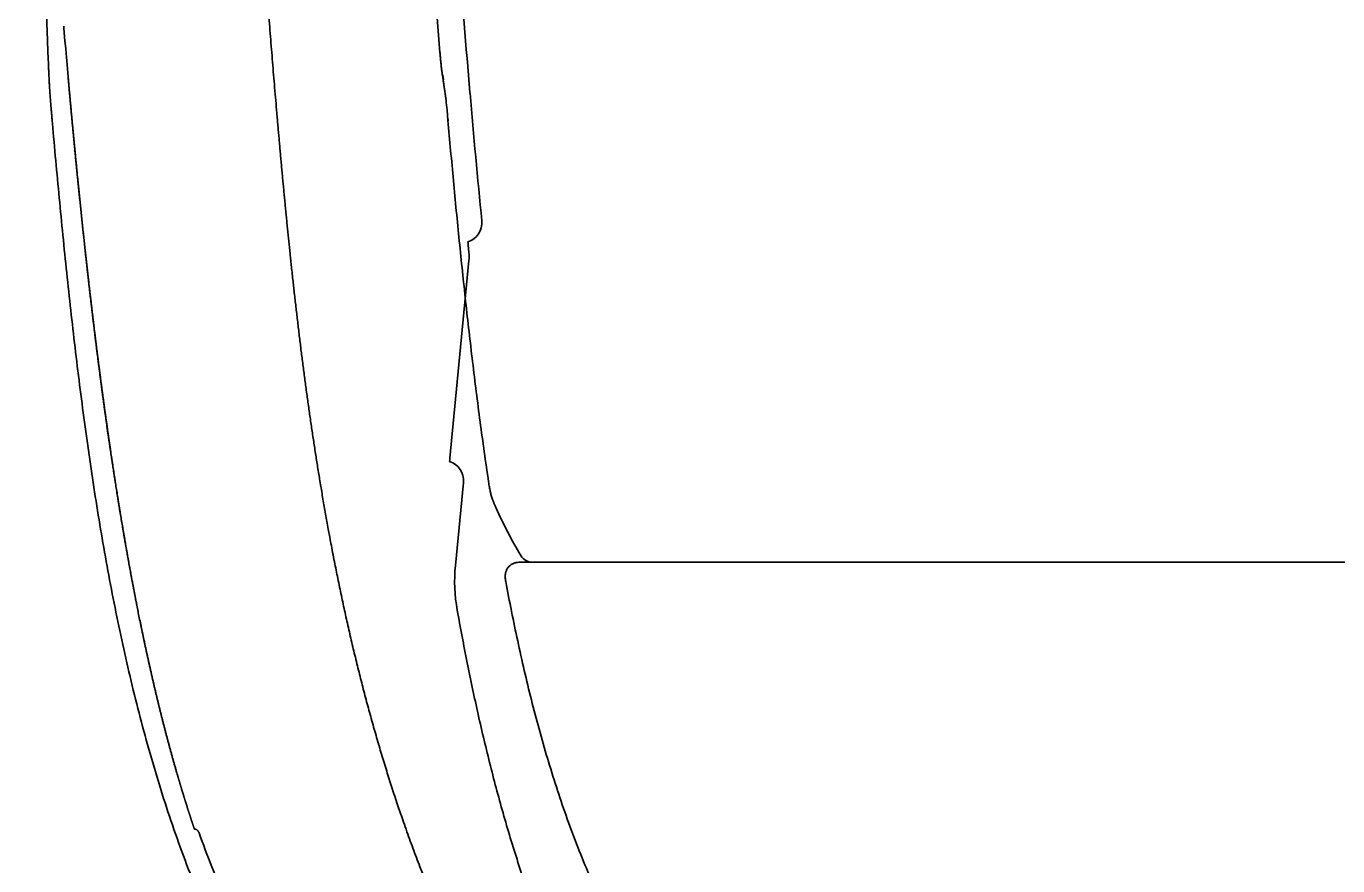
# Model space of a CAD drawing. Header units: millimetres. Extents: x 120 to 10915, y 515 to 8014.
# Drawn here: x 646.2 to 940.4, y 1180.9 to 1369.2 of the extents above; entities that cross this region are included whole.
import ezdxf

# ---------------------------------------------------------------- set-up
doc = ezdxf.new("R2010")
doc.units = ezdxf.units.MM
doc.layers.get('0').update_dxf_attribs({"lineweight": 13})
doc.layers.add('206_Cab_side_and_top_view', color=7, linetype='Continuous', lineweight=13)

# ---------------------------------------------------------------- blocks, each defined once
blk = doc.blocks.new('2485230_1')
at = {"layer": '206_Cab_side_and_top_view', "color": 3, "lineweight": 35}
for p, q in [((745.74, -815.78), (745.73, -815.65)), ((745.33, -849.89), (745.49, -851.55)), ((745.5, -853.33), (741.23, -897.64)), ((742.47, -921.77), (744.25, -903.1))]:
    blk.add_line(p, q, dxfattribs=at)
for centre, radius, start, end in [((3598.47, -570.31), 2863.27, 184.29274, 184.91551), ((2311.78, -738.12), 1662.13, 182.25475, 182.44089), ((2963.84, -625.47), 2226.24, 184.90378, 185.64427), ((743.91, -844.87), 4.5, 287.4768, 5.6686), ((776.85, -846.75), 31.67, 184.3634, 185.6817), ((736.48, -852.46), 9.06, 354.4877, 5.7461), ((771.79, -900.59), 30.71, 174.4893, 175.8887), ((739.77, -902.67), 4.5, 354.5449, 71.899), ((778.9, -925.27), 36.6, 174.506, 190.2209)]:
    blk.add_arc(centre, radius, start, end, dxfattribs=at)
for points, degree, knots in [([(702.41, -820.27), (700.43, -797.38), (698.69, -774.46), (697.12, -751.66), (693.7, -696.97), (690.95, -642.24), (689.52, -610.55), (686.56, -537.38), (684.28, -464.18), (683.17, -422.87), (681.07, -332), (679.65, -241.12), (679.07, -191.7), (678.5, -123.68), (678.24, -55.64), (678.2, -37.1), (678.17, -18.55), (678.17, 0)], 5, [0, 0, 0, 0, 0, 0, 114.894563, 114.894563, 114.894563, 273.984468, 273.984468, 273.984468, 481.040126, 481.040126, 481.040126, 728.454922, 728.454922, 728.454922, 821.195644, 821.195644, 821.195644, 821.195644, 821.195644, 821.195644]), ([(648.09, -754.06), (648.15, -755.03), (648.28, -756.93), (648.47, -759.75), (648.66, -762.48), (648.84, -765.12), (649.01, -767.68), (649.18, -770.16), (649.34, -772.55), (649.49, -774.87), (649.63, -777.1), (649.77, -779.26), (649.89, -781.35), (650.01, -783.36), (650.12, -785.31), (650.22, -787.19), (650.32, -789.02), (650.41, -790.78), (650.49, -792.49), (650.56, -794.15), (650.63, -795.78), (650.7, -797.36), (650.76, -798.92), (650.82, -800.46), (650.88, -801.99), (650.92, -803), (650.94, -803.51)], 3, [0, 0, 0, 0, 2.912066, 5.734955, 8.470089, 11.118858, 13.682694, 16.163061, 18.561584, 20.879943, 23.119963, 25.28376, 27.373482, 29.391865, 31.341406, 33.225725, 35.047846, 36.812447, 38.523508, 40.186738, 41.807877, 43.393267, 44.950497, 46.487636, 48.013013, 49.536366, 49.536366, 49.536366, 49.536366]), ([(652.24, -824.57), (652.2, -824.14), (652.13, -823.33), (652.03, -822.19), (651.94, -821.17), (651.86, -820.26), (651.79, -819.46), (651.73, -818.74), (651.68, -818.1), (651.63, -817.46), (651.58, -816.83), (651.53, -816.19), (651.49, -815.59), (651.45, -815.05), (651.42, -814.52), (651.39, -814.04), (651.37, -813.55), (651.34, -813.06), (651.32, -812.53), (651.29, -811.94), (651.26, -811.29), (651.23, -810.57), (651.19, -809.76), (651.17, -809.2), (651.16, -808.9)], 3, [0, 0, 0, 0, 1.284705, 2.430243, 3.449602, 4.355405, 5.160024, 5.875376, 6.513401, 7.085286, 7.794468, 8.426917, 9.011637, 9.576152, 10.069994, 10.585007, 11.038949, 11.527531, 12.060138, 12.645576, 13.293675, 14.013015, 14.812982, 15.703458, 15.703458, 15.703458, 15.703458]), ([(702.41, -820.27), (703.37, -831.44), (704.39, -842.61), (705.51, -853.77), (708.26, -878.37), (711.88, -902.87), (714.19, -916.22), (720.47, -946.98), (729.36, -977.1), (735.46, -993.95), (747.02, -1019.48), (762.33, -1042.84), (768.38, -1050.93), (782.29, -1066.99), (798.52, -1080.69), (807.62, -1087.12), (822.2, -1095.69), (837.57, -1102.69), (842.89, -1104.92), (848.28, -1107), (853.7, -1108.97)], 5, [0, 0, 0, 0, 0, 0, 56.059572, 56.059572, 56.059572, 123.80147, 123.80147, 123.80147, 212.895172, 212.895172, 212.895172, 263.237066, 263.237066, 263.237066, 318.777392, 318.777392, 318.777392, 347.615818, 347.615818, 347.615818, 347.615818, 347.615818, 347.615818]), ([(696.58, -1020.45), (695.24, -1017.99), (692.64, -1013.01), (689.01, -1005.4), (685.64, -997.67), (682.52, -989.86), (679.64, -981.96), (676.98, -974.01), (674.53, -965.98), (672.27, -957.89), (670.19, -949.73), (668.27, -941.52), (666.51, -933.27), (664.88, -925), (663.39, -916.7), (662, -908.38), (660.72, -900.04), (659.53, -891.68), (658.42, -883.32), (657.38, -874.94), (656.41, -866.56), (655.49, -858.17), (654.61, -849.78), (653.79, -841.38), (653, -832.97), (652.49, -827.37), (652.24, -824.57)], 3, [0, 0, 0, 0, 8.419401, 16.845157, 25.277299, 33.715455, 42.096765, 50.482904, 58.873191, 67.266937, 75.6947, 84.124744, 92.556613, 100.989968, 109.424523, 117.860177, 126.296768, 134.734272, 143.172549, 151.611498, 160.050886, 168.490564, 176.930333, 185.370164, 193.810269, 202.251325, 202.251325, 202.251325, 202.251325]), ([(742.88, -931.77), (743.23, -933.74), (743.96, -937.67), (745.1, -943.55), (746.31, -949.39), (747.57, -955.19), (748.9, -960.95), (750.3, -966.67), (751.78, -972.34), (753.34, -977.96), (754.98, -983.53), (756.71, -989.04), (758.53, -994.47), (760.44, -999.83), (762.44, -1005.11), (764.54, -1010.31), (766.75, -1015.43), (769.05, -1020.46), (771.47, -1025.41), (774.01, -1030.28), (776.67, -1035.06), (779.46, -1039.76), (782.38, -1044.38), (785.43, -1048.9), (788.63, -1053.32), (791.96, -1057.65), (795.45, -1061.87), (799.09, -1065.99), (802.88, -1070), (806.84, -1073.9), (810.98, -1077.7), (815.3, -1081.39), (819.81, -1084.96), (824.5, -1088.41), (829.37, -1091.72), (834.42, -1094.9), (839.65, -1097.93), (843.24, -1099.83), (845.06, -1100.76)], 3, [0, 0, 0, 0, 6.013187, 12.000399, 17.961559, 23.896973, 29.807247, 35.693226, 41.555999, 47.393789, 53.200506, 58.971208, 64.702468, 70.392346, 76.040427, 81.647807, 87.217096, 92.752266, 98.258663, 103.742966, 109.213204, 114.6765, 120.134328, 125.588799, 131.043625, 136.503861, 141.975678, 147.466148, 152.983074, 158.538152, 164.148326, 169.826556, 175.579339, 181.402425, 187.289773, 193.246886, 199.288674, 205.42583, 205.42583, 205.42583, 205.42583])]:
    blk.add_open_spline(points, degree=degree, knots=knots, dxfattribs=at)
blk = doc.blocks.new('2409089_1')
at = {"layer": '206_Cab_side_and_top_view', "color": 3, "lineweight": 35}
for p, q in [((654.61, -800.91), (654.6, -800.77)), ((654.61, -800.91), (654.63, -801.17)), ((654.63, -801.17), (654.88, -804.11)), ((654.88, -804.11), (654.93, -804.67)), ((654.93, -804.67), (654.94, -804.73)), ((654.94, -804.73), (654.97, -805.07)), ((739.71, -812.79), (739.56, -811.76)), ((739.83, -812.78), (739.65, -811.76)), ((740.8, -821.88), (740.6, -819.62)), ((740.8, -821.88), (740.99, -821.88)), ((757.54, -921), (757.67, -921)), ((757.67, -921), (771.17, -921)), ((771.17, -921), (783.79, -921)), ((773.02, -921), (785.43, -921)), ((783.06, -921), (783.06, -921)), ((783.06, -921), (783.06, -921)), ((783.79, -921), (806.23, -921)), ((785.43, -921), (805.96, -921)), ((805.96, -921), (878.25, -921)), ((806.23, -921), (889.6, -921)), ((889.6, -921), (1038.83, -921)), ((671.29, -932.11), (671.08, -931.05)), ((671.33, -932.33), (671.29, -932.11))]:
    blk.add_line(p, q, dxfattribs=at)
for centre, radius, start, end in [((3105.38, -594.58), 2459.44, 184.90971, 185.07326), ((672.48, -825.19), 68.34, 4.674, 6.6428), ((842.51, -868.23), 99.58, 204.0887, 211.0175), ((759.72, -918.04), 2.96, 210.5997, 270.4231), ((1220.05, -822.67), 559.57, 191.3014, 191.6207), ((1180.32, -830.89), 518.99, 191.5035, 192.5811)]:
    blk.add_arc(centre, radius, start, end, dxfattribs=at)
blk.add_ellipse((765.66, 7.81), major_axis=(-0.04, -962.89), ratio=0.05183, start_param=5.422036, end_param=5.720576, dxfattribs=at)
for points, degree, knots in [([(739.56, -811.76), (739.54, -811.62), (739.5, -811.34), (739.44, -810.92), (739.38, -810.49), (739.33, -810.07), (739.28, -809.64), (739.24, -809.22), (739.2, -808.79), (739.16, -808.37), (739.12, -807.94), (739.08, -807.52), (739.05, -807.09), (739.02, -806.81), (739.01, -806.66)], 3, [0, 0, 0, 0, 0.423555, 0.851755, 1.281351, 1.710677, 2.138454, 2.565235, 2.991355, 3.417446, 3.843421, 4.270556, 4.698954, 5.130029, 5.130029, 5.130029, 5.130029]), ([(655.58, -812.06), (656.21, -819.22), (656.87, -826.37), (657.57, -833.52), (658.78, -845.43), (660.1, -857.33), (660.64, -862.09), (662.49, -877.58), (664.58, -893.05), (666.17, -903.75), (668.04, -915.04), (670.16, -926.29), (670.27, -926.89), (670.5, -928.07), (670.73, -929.25), (670.84, -929.85), (670.96, -930.44), (671.08, -931.04), (671.08, -931.04), (671.08, -931.05), (671.08, -931.05)], 5, [0, 0, 0, 0, 0, 0, 50.755518, 50.755518, 50.755518, 84.59969, 84.59969, 84.59969, 160.920386, 160.920386, 160.920386, 165.165985, 165.165985, 165.165985, 169.403572, 169.403572, 169.403572, 169.430257, 169.430257, 169.430257, 169.430257, 169.430257, 169.430257]), ([(671.08, -931.05), (670.15, -926.36), (669.28, -921.67), (668.44, -916.98), (666.45, -905.17), (664.68, -893.34), (663.68, -886.22), (661.8, -871.97), (660.13, -857.71), (659.34, -850.56), (658.07, -838.59), (656.91, -826.6), (656.45, -821.75), (656.01, -816.91), (655.58, -812.06)], 5, [0, 0, 0, 0, 0, 0, 33.69048, 33.69048, 33.69048, 84.680376, 84.680376, 84.680376, 135.601386, 135.601386, 135.601386, 170.00107, 170.00107, 170.00107, 170.00107, 170.00107, 170.00107]), ([(739.71, -812.79), (739.73, -812.94), (739.77, -813.24), (739.84, -813.67), (739.9, -814.08), (739.95, -814.42), (740, -814.73), (740.04, -815.01), (740.09, -815.31), (740.13, -815.6), (740.18, -815.91), (740.23, -816.23), (740.27, -816.58), (740.32, -816.93), (740.35, -817.16), (740.37, -817.28)], 3, [0, 0, 0, 0, 0.46594, 0.90212, 1.313221, 1.703668, 1.935856, 2.245517, 2.547483, 2.843956, 3.137098, 3.48205, 3.828628, 4.180141, 4.539917, 4.539917, 4.539917, 4.539917]), ([(749.91, -902.98), (749.58, -900.74), (748.93, -896.25), (748.01, -889.51), (747.13, -882.77), (746.31, -876.02), (745.52, -869.26), (744.76, -862.5), (744.04, -855.74), (743.34, -848.97), (742.67, -842.2), (742.02, -835.43), (741.4, -828.66), (741, -824.14), (740.8, -821.88)], 3, [0, 0, 0, 0, 6.801512, 13.603405, 20.405469, 27.207522, 34.009449, 40.811266, 47.613045, 54.414862, 61.216737, 68.018612, 74.820408, 81.622195, 81.622195, 81.622195, 81.622195]), ([(751.6, -908.88), (751.55, -908.77), (751.46, -908.55), (751.32, -908.22), (751.18, -907.91), (751.05, -907.6), (750.92, -907.27), (750.78, -906.9), (750.64, -906.5), (750.51, -906.06), (750.39, -905.6), (750.28, -905.14), (750.18, -904.65), (750.09, -904.13), (750, -903.57), (749.94, -903.18), (749.91, -902.98)], 3, [0, 0, 0, 0, 0.369004, 0.720849, 1.05773, 1.38165, 1.747348, 2.101579, 2.569162, 3.030747, 3.495078, 3.970988, 4.467243, 4.992516, 5.555316, 6.164004, 6.164004, 6.164004, 6.164004]), ([(757.54, -921), (757.35, -921), (756.97, -921), (756.49, -921.04), (756.1, -921.11), (755.81, -921.19), (755.53, -921.29), (755.26, -921.41), (755.01, -921.55), (754.77, -921.72), (754.55, -921.91), (754.35, -922.12), (754.17, -922.35), (754.02, -922.6), (753.89, -922.86), (753.79, -923.13), (753.72, -923.42), (753.67, -923.7), (753.64, -923.99), (753.63, -924.38), (753.67, -924.84), (753.74, -925.2), (753.77, -925.38)], 3, [0, 0, 0, 0, 0.559664, 1.146985, 1.443979, 1.741703, 2.03828, 2.333619, 2.627333, 2.919572, 3.210558, 3.500697, 3.790426, 4.080157, 4.370232, 4.660829, 4.95189, 5.243116, 5.53381, 5.822969, 6.390074, 6.927924, 6.927924, 6.927924, 6.927924]), ([(753.77, -925.38), (754.18, -927.6), (755.04, -932.04), (756.42, -938.67), (757.9, -945.29), (759.49, -951.88), (761.22, -958.43), (763.08, -964.95), (765.09, -971.43), (767.26, -977.85), (769.61, -984.2), (772.16, -990.49), (774.91, -996.68), (776.88, -1000.75), (777.91, -1002.76)], 3, [0, 0, 0, 0, 6.778621, 13.557182, 20.33573, 27.114202, 33.892478, 40.670644, 47.448765, 54.226842, 61.004822, 67.782711, 74.560466, 81.338146, 81.338146, 81.338146, 81.338146]), ([(671.95, -935.39), (672.14, -936.3), (672.33, -937.22), (672.52, -938.13), (673.89, -944.54), (675.35, -950.94), (676.7, -956.42), (678.38, -962.79), (680.22, -969.13), (680.49, -970.04), (681.03, -971.85), (681.58, -973.66), (681.87, -974.57), (682.43, -976.38), (683.02, -978.18), (683.31, -979.08), (683.61, -979.98), (683.91, -980.88)], 5, [0, 0, 0, 0, 0, 0, 6.573511, 6.573511, 6.573511, 46.112611, 46.112611, 46.112611, 52.725958, 52.725958, 52.725958, 59.342976, 59.342976, 59.342976, 65.979871, 65.979871, 65.979871, 65.979871, 65.979871, 65.979871]), ([(684.95, -981.75), (684.94, -981.71), (684.91, -981.63), (684.86, -981.51), (684.8, -981.4), (684.73, -981.3), (684.65, -981.2), (684.55, -981.11), (684.45, -981.04), (684.33, -980.98), (684.21, -980.94), (684.09, -980.91), (683.99, -980.89), (683.93, -980.88), (683.91, -980.88)], 3, [0, 0, 0, 0, 0.126242, 0.251956, 0.377813, 0.504071, 0.630809, 0.757927, 0.885187, 1.012417, 1.139768, 1.266769, 1.393808, 1.445813, 1.445813, 1.445813, 1.445813]), ([(684.95, -981.75), (685.87, -984.29), (687.79, -989.34), (690.93, -996.82), (694.34, -1004.16), (698.05, -1011.35), (702.06, -1018.37), (706.38, -1025.2), (711.02, -1031.81), (715.96, -1038.19), (721.19, -1044.33), (726.69, -1050.22), (732.43, -1055.87), (736.41, -1059.49), (738.43, -1061.25)], 3, [0, 0, 0, 0, 8.111547, 16.214862, 24.310412, 32.398997, 40.481331, 48.557672, 56.628274, 64.6939, 72.755894, 80.815701, 88.874135, 96.931002, 96.931002, 96.931002, 96.931002])]:
    blk.add_open_spline(points, degree=degree, knots=knots, dxfattribs=at)
blk.add_open_spline([(665.06, -895.67), (663.95, -888.15), (662.92, -880.63), (661.96, -873.11), (661.05, -865.58), (660.19, -858.04)], degree=5, dxfattribs=at)
blk = doc.blocks.new('2454955_1')
at = {"layer": '206_Cab_side_and_top_view', "color": 3, "lineweight": 35}
blk.add_open_spline([(534.86, -937.31), (537.34, -950.28), (542.36, -973.56), (551.26, -1006.17), (560.85, -1034.61), (571.7, -1060.8), (583.89, -1084.77), (597.55, -1106.64), (612.76, -1126.45), (629.67, -1144.29), (648.35, -1160.18), (668.93, -1174.21), (691.48, -1186.44), (707.47, -1193.28), (715.77, -1196.43)], degree=3, knots=[0, 0, 0, 0, 39.576784, 71.42838, 101.355058, 129.583116, 156.375941, 181.951524, 206.831422, 231.181754, 255.540864, 280.267491, 305.765886, 332.381514, 332.381514, 332.381514, 332.381514], dxfattribs=at)
blk = doc.blocks.new('2458034_1')
at = {"layer": '206_Cab_side_and_top_view', "color": 3, "lineweight": 35}
for points, knots in [([(540.28, -842.28), (540.56, -845.83), (541.12, -852.92), (542.03, -863.54), (543, -874.14), (544.05, -884.74), (545.19, -895.34), (546.43, -905.93), (547.76, -916.53), (549.38, -928.47), (551.36, -941.75), (553.76, -956.34), (556.43, -970.88), (559.29, -984.84), (562.34, -998.2), (565.37, -1010.17), (568.47, -1021.27), (571.59, -1031.51), (574.97, -1041.69), (578.63, -1051.79), (582.6, -1061.78), (586.89, -1071.66), (591.52, -1081.4), (596.51, -1090.96), (601.88, -1100.33), (607.63, -1109.46), (613.78, -1118.34), (620.33, -1126.92), (627.29, -1135.18), (634.65, -1143.09), (642.42, -1150.62), (650.57, -1157.74), (659.09, -1164.45), (667.96, -1170.71), (677.15, -1176.52), (686.63, -1181.87), (696.35, -1186.77), (706.26, -1191.21), (716.3, -1195.23), (723.07, -1197.65), (726.46, -1198.8)], [0, 0, 0, 0, 10.681883, 21.336207, 31.981209, 42.628768, 53.285662, 63.954283, 74.633839, 85.321344, 100.114296, 114.904369, 129.686666, 144.462937, 157.628258, 170.800453, 181.495512, 192.202813, 202.925071, 213.66342, 224.417869, 235.186268, 245.965736, 256.752729, 267.544028, 278.336938, 289.130278, 299.92393, 310.719497, 321.519735, 332.328339, 343.149415, 353.986311, 364.840887, 375.712111, 386.594749, 397.477948, 408.343859, 419.166268, 429.909389, 429.909389, 429.909389, 429.909389]), ([(548.26, -841.66), (548.53, -845.19), (549.1, -852.26), (550, -862.83), (550.97, -873.39), (552.02, -883.93), (553.16, -894.46), (554.38, -904.99), (555.7, -915.5), (557.12, -926), (558.65, -936.49), (560.3, -946.95), (562.08, -957.38), (563.99, -967.77), (566.06, -978.12), (568.29, -988.43), (570.71, -998.69), (573.32, -1008.89), (576.15, -1019.03), (579.22, -1029.09), (582.53, -1039.07), (586.12, -1048.95), (590, -1058.72), (594.18, -1068.35), (598.68, -1077.82), (603.53, -1087.11), (608.73, -1096.19), (614.29, -1105.03), (620.23, -1113.61), (626.55, -1121.9), (633.26, -1129.86), (640.35, -1137.48), (647.83, -1144.73), (656.36, -1152.19), (665.12, -1158.98), (674.04, -1165.12), (682.25, -1170.22), (690.7, -1174.96), (696.47, -1177.87), (699.39, -1179.26)], [0, 0, 0, 0, 10.639362, 21.249622, 31.845504, 42.436913, 53.029407, 63.62518, 74.223673, 84.822584, 95.418497, 106.007884, 116.587741, 127.156647, 137.714152, 148.261069, 158.798557, 169.328221, 179.8518, 190.370526, 200.885179, 211.395883, 221.901379, 232.399568, 242.88769, 253.363035, 263.823586, 274.268336, 284.697763, 295.114139, 305.521195, 315.924302, 326.329838, 336.744641, 349.902621, 359.549159, 369.215765, 378.900856, 388.599011, 388.599011, 388.599011, 388.599011]), ([(548.03, -930.44), (549.12, -937.98), (551.45, -953.05), (555.56, -975.55), (560.41, -997.93), (566.12, -1020.14), (572.88, -1042.09), (580.88, -1063.67), (590.38, -1084.69), (601.52, -1104.77), (614.41, -1123.67), (629.25, -1141.34), (646.16, -1157.52), (664.92, -1171.78), (685, -1183.85), (705.99, -1193.82), (727.74, -1202), (742.58, -1206.4), (750.06, -1208.38)], [0, 0, 0, 0, 22.854109, 45.728661, 68.617045, 91.529224, 114.496887, 137.498899, 160.536787, 183.615906, 206.320961, 229.059498, 252.703311, 276.380772, 299.613162, 322.842019, 346.03289, 369.241918, 369.241918, 369.241918, 369.241918])]:
    blk.add_open_spline(points, degree=3, knots=knots, dxfattribs=at)

msp = doc.modelspace()

# ---------------------------------------------------------------- block references
at = {"color": 7, "lineweight": 35}
for name in ['2409089_1', '2458034_1', '2454955_1', '2485230_1']:
    msp.add_blockref(name, (0, 2170), dxfattribs=at)

doc.saveas('drawing.dxf')
